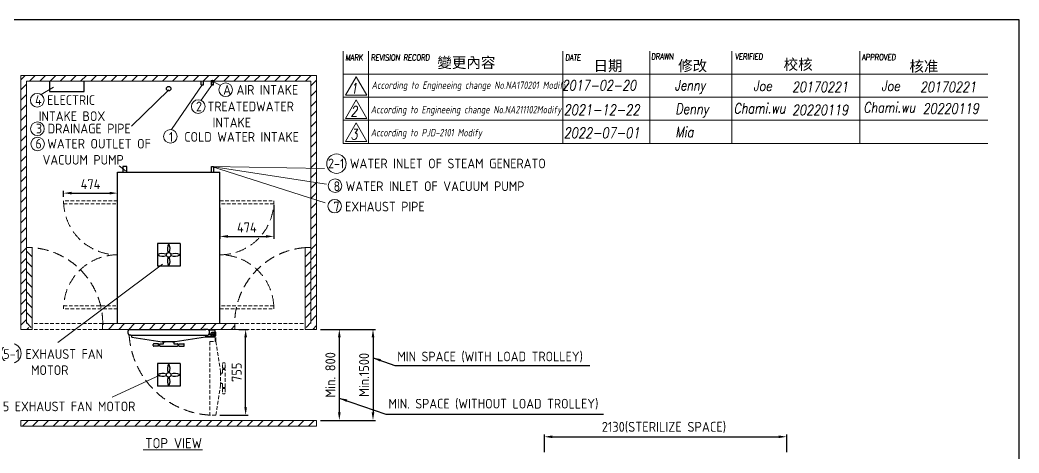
# Model space of a CAD drawing. Header units: millimetres. Extents: x -180913 to 13185, y -18310 to 9270.
# Drawn here: x 4403 to 13185, y 5465 to 9270 of the extents above; entities that cross this region are included whole.
import ezdxf

# ---------------------------------------------------------------- set-up
doc = ezdxf.new("R2010")
doc.units = ezdxf.units.MM
doc.header["$MEASUREMENT"] = 0
doc.linetypes.add('HIDDEN', pattern=[9.525, 6.35, -3.175])
doc.layers.get('0').update_dxf_attribs({"lineweight": 25})
for name, color, linetype, lineweight in [('D', 3, 'Continuous', 13), ('F', 7, 'Continuous', 15), ('H', 2, 'HIDDEN', 15), ('S', 4, 'Continuous', 15), ('T', 4, 'Continuous', 15)]:
    doc.layers.add(name, color=color, linetype=linetype, lineweight=lineweight)
doc.styles.get("Standard").update_dxf_attribs({"font": 'KAIU.TTF'})
doc.styles.add('STU25', font='isocp2.shx')
doc.styles.add('Text', font='romans.shx', dxfattribs={"width": 0.8, "oblique": 10})
doc.dimstyles.new('STU25', dxfattribs={"dimscale": 35, "dimtxt": 2.5, "dimasz": 2, "dimexe": 0.6, "dimexo": 1, "dimgap": 1, "dimtad": 1, "dimdsep": 46, "dimtxsty": 'STU25', "dimcen": 2, "dimazin": 2, "dimtfac": 1, "dimtmove": 0, "dimatfit": 3, "dimfxl": 0, "dimtolj": 1, "dimtzin": 0, "dimarcsym": 0})
doc.dimstyles.new('STU25$7', dxfattribs={"dimscale": 35, "dimtxt": 2.5, "dimasz": 2, "dimexe": 1.25, "dimexo": 0.625, "dimgap": 1, "dimtad": 0, "dimdec": 4, "dimdsep": 46, "dimtxsty": 'STU25', "dimcen": 2.5, "dimazin": 2, "dimtfac": 1, "dimtdec": 4, "dimtmove": 0, "dimatfit": 3, "dimfxl": 0, "dimtolj": 1, "dimtzin": 0, "dimarcsym": 0})
pattern_1 = [(45, (238471.115, 22699.49), (-44.90128, 44.90128), [])]

# ---------------------------------------------------------------- blocks, each defined once
blk = doc.blocks.new('*D8')
at = {"layer": 'D', "color": 0, "lineweight": -2}
for p, q in [((6634.2, 7645.6), (6634.2, 7347.1)), ((6160.2, 7620.6), (6160.2, 7347.1)), ((6230.2, 7368.1), (6564.2, 7368.1))]:
    blk.add_line(p, q, dxfattribs=at)
at = {"layer": 'D', "color": 0}
for points in [[(6230.2, 7379.8), (6230.2, 7356.5), (6160.2, 7368.1)], [(6564.2, 7356.5), (6564.2, 7379.8), (6634.2, 7368.1)]]:
    blk.add_solid(points, dxfattribs=at)
at = {"layer": 'Defpoints', "color": 0}
for p in [(6160.2, 7655.6), (6634.2, 7680.6), (6634.2, 7368.1)]:
    blk.add_point(p, dxfattribs=at)
at = {"layer": 'D', "color": 0, "insert": (6397.2, 7446.9), "char_height": 87.5, "attachment_point": 5, "style": 'STU25'}
blk.add_mtext('\\A1;474', dxfattribs=at)
blk = doc.blocks.new('*D9')
at = {"layer": 'D', "color": 0, "lineweight": -2}
for p, q in [((4786.2, 7715.6), (4786.2, 7769.5)), ((4856.2, 7748.5), (5190.2, 7748.5)), ((5260.2, 7715.6), (5260.2, 7769.5))]:
    blk.add_line(p, q, dxfattribs=at)
at = {"layer": 'D', "color": 0}
for points in [[(4856.2, 7760.2), (4856.2, 7736.9), (4786.2, 7748.5)], [(5190.2, 7736.9), (5190.2, 7760.2), (5260.2, 7748.5)]]:
    blk.add_solid(points, dxfattribs=at)
at = {"layer": 'Defpoints', "color": 0}
for p in [(5260.2, 7748.5), (4786.2, 7680.6), (5260.2, 7680.6)]:
    blk.add_point(p, dxfattribs=at)
at = {"layer": 'D', "color": 0, "insert": (5023.2, 7827.3), "char_height": 87.5, "attachment_point": 5, "style": 'STU25'}
blk.add_mtext('\\A1;474', dxfattribs=at)
blk = doc.blocks.new('*D10')
at = {"layer": 'D', "color": 0, "lineweight": -2}
for p, q in [((6326, 6551.6), (6407.3, 6551.6)), ((6386.3, 5866.9), (6386.3, 6481.6)), ((6160.2, 5796.9), (6407.3, 5796.9))]:
    blk.add_line(p, q, dxfattribs=at)
at = {"layer": 'D', "color": 0}
for points in [[(6398, 6481.6), (6374.7, 6481.6), (6386.3, 6551.6)], [(6374.7, 5866.9), (6398, 5866.9), (6386.3, 5796.9)]]:
    blk.add_solid(points, dxfattribs=at)
at = {"layer": 'Defpoints', "color": 0}
for p in [(6291, 6551.6), (6386.3, 6551.6), (6125.2, 5796.9)]:
    blk.add_point(p, dxfattribs=at)
at = {"layer": 'D', "color": 0, "insert": (6307.6, 6174.3), "char_height": 87.5, "attachment_point": 5, "rotation": 90, "style": 'STU25'}
blk.add_mtext('\\A1;{\\Fisocp2.shx;755}', dxfattribs=at)
blk = doc.blocks.new('*D13')
at = {"layer": 'D', "color": 0, "lineweight": -2}
for p, q in [((7045.2, 6551.6), (7230.9, 6551.6)), ((7209.9, 6481.6), (7209.9, 5821.6)), ((7045.2, 5751.6), (7230.9, 5751.6))]:
    blk.add_line(p, q, dxfattribs=at)
at = {"layer": 'D', "color": 0}
for points in [[(7221.6, 6481.6), (7198.3, 6481.6), (7209.9, 6551.6)], [(7198.3, 5821.6), (7221.6, 5821.6), (7209.9, 5751.6)]]:
    blk.add_solid(points, dxfattribs=at)
at = {"layer": 'Defpoints', "color": 0}
for p in [(7010.2, 6551.6), (7010.2, 5751.6), (7209.9, 5751.6)]:
    blk.add_point(p, dxfattribs=at)
at = {"layer": 'D', "color": 0, "insert": (7131.2, 6151.6), "char_height": 87.5, "attachment_point": 5, "rotation": 90, "style": 'STU25'}
blk.add_mtext('\\A1;{\\Fisocp2.shx;Min. 800}', dxfattribs=at)
blk = doc.blocks.new('*D14')
at = {"layer": 'D', "color": 0, "lineweight": -2}
for p, q in [((7045.2, 6551.6), (7527, 6551.6)), ((7506, 6481.6), (7506, 5821.6)), ((7045.2, 5751.6), (7527, 5751.6))]:
    blk.add_line(p, q, dxfattribs=at)
at = {"layer": 'D', "color": 0}
for points in [[(7517.7, 6481.6), (7494.4, 6481.6), (7506, 6551.6)], [(7494.4, 5821.6), (7517.7, 5821.6), (7506, 5751.6)]]:
    blk.add_solid(points, dxfattribs=at)
at = {"layer": 'Defpoints', "color": 0}
for p in [(7010.2, 6551.6), (7010.2, 5751.6), (7506, 5751.6)]:
    blk.add_point(p, dxfattribs=at)
at = {"layer": 'D', "color": 0, "insert": (7427.3, 6151.6), "char_height": 87.5, "attachment_point": 5, "rotation": 90, "style": 'STU25'}
blk.add_mtext('\\A1;{\\Fisocp2.shx;Min.1500}', dxfattribs=at)
blk = doc.blocks.new('*D23')
at = {"layer": 'D', "color": 0, "lineweight": -2}
for p, q in [((9012.7, 5471.7), (9012.7, 5628.5)), ((11142.7, 5471.7), (11142.7, 5628.5)), ((9082.7, 5607.5), (11072.7, 5607.5))]:
    blk.add_line(p, q, dxfattribs=at)
at = {"layer": 'D', "color": 0}
for points in [[(9082.7, 5619.2), (9082.7, 5595.8), (9012.7, 5607.5)], [(11072.7, 5595.8), (11072.7, 5619.2), (11142.7, 5607.5)]]:
    blk.add_solid(points, dxfattribs=at)
at = {"layer": 'Defpoints', "color": 0}
for p in [(11142.7, 5607.5), (9012.7, 5436.7), (11142.7, 5436.7)]:
    blk.add_point(p, dxfattribs=at)
at = {"layer": 'D', "color": 0, "insert": (10063.6, 5690.6), "char_height": 87.5, "attachment_point": 5, "style": 'STU25'}
blk.add_mtext('\\A1;{\\Fisocp2.shx;2130(STERILIZE SPACE)}', dxfattribs=at)

msp = doc.modelspace()

# ---------------------------------------------------------------- hatches: boundary and pattern name
msp.add_hatch(color=256).paths.add_polyline_path([(6095.166, 8742.388, 1), (6095.166, 8720.867, 1)])
at = {"layer": 'H', "ltscale": 5}
h = msp.add_hatch(dxfattribs=at)
h.set_pattern_fill('ANSI31', color=256, scale=20, style=0)
h.set_pattern_definition(pattern_1)
h.paths.add_polyline_path([(7010.166, 8781.628), (7010.166, 6551.628), (6931.299, 6551.628), (6960.166, 6601.628), (6960.166, 8731.628), (4460.166, 8731.628), (4460.166, 6601.628), (4489.034, 6551.628), (4410.166, 6551.628), (4410.166, 8781.628)])
h = msp.add_hatch(dxfattribs=at)
h.set_pattern_fill('ANSI31', color=256, scale=20, angle=270, style=0)
h.set_pattern_definition([(315, (238471.115, 22699.49), (44.90128, 44.90128), [])])
h.paths.add_polyline_path([(4460.166, 7270.843), (4460.166, 6601.628), (4485.166, 6558.326), (4510.166, 6572.76), (4510.166, 7270.843)])
h = msp.add_hatch(dxfattribs=at)
h.set_pattern_fill('ANSI31', color=256, scale=20, angle=270, style=0)
h.set_pattern_definition([(225, (-227050.78, 22699.49), (-44.90128, 44.90128), [])])
h.paths.add_polyline_path([(6960.166, 7270.843), (6960.166, 6601.628), (6935.166, 6558.326), (6910.166, 6572.76), (6910.166, 7270.843)])
h = msp.add_hatch(dxfattribs=at)
h.set_pattern_fill('ANSI31', color=256, scale=20, style=0)
h.set_pattern_definition(pattern_1)
h.paths.add_polyline_path([(5129.382, 6601.628), (5129.382, 6551.628), (6290.951, 6551.628), (6290.951, 6601.628)])
h = msp.add_hatch(dxfattribs=at)
h.set_pattern_fill('ANSI31', color=256, scale=20, style=0)
h.set_pattern_definition([(45, (222734.74, 22765), (-44.90128, 44.90128), [])])
h.paths.add_polyline_path([(4410.166, 5751.628), (4410.166, 5701.628), (7010.166, 5701.628), (7010.166, 5751.628)])

# ---------------------------------------------------------------- linework, layer by layer
for p, q in [((5996.499, 8699.253), (5996.499, 8731.628)), ((5996.499, 8699.253), (6016.499, 8699.253)), ((6016.499, 8699.253), (6016.499, 8731.628)), ((6085.166, 8699.253), (6085.166, 8731.628)), ((6085.166, 8699.253), (6105.166, 8699.253)), ((6105.166, 8699.253), (6105.166, 8731.628)), ((5260.166, 7931.628), (6160.166, 7931.628)), ((5260.166, 6601.628), (5260.166, 7931.628)), ((5342.166, 7981.628), (5308.166, 7981.628)), ((5308.166, 7981.628), (5308.166, 7931.628)), ((5342.166, 7931.628), (5342.166, 7981.628)), ((6085.166, 7931.628), (6085.166, 7981.628)), ((6085.166, 7981.628), (6105.166, 7981.628)), ((6105.166, 7981.628), (6105.166, 7931.628)), ((6160.166, 6601.628), (6160.166, 7931.628)), ((5610.166, 7305.628), (5610.166, 7105.628)), ((5810.166, 7305.628), (5610.166, 7305.628)), ((5810.166, 7305.628), (5810.166, 7105.628)), ((5810.166, 7105.628), (5610.166, 7105.628)), ((5352.666, 6513.628), (5352.666, 6539.628)), ((5364.666, 6551.628), (5405.166, 6551.628)), ((5377.666, 6501.628), (5364.666, 6501.628)), ((5377.666, 6501.628), (6054.666, 6501.628)), ((5385.166, 6551.628), (6035.166, 6551.628)), ((5386.466, 6483.428), (5386.466, 6501.628)), ((6054.666, 6551.628), (6015.166, 6551.628)), ((6033.866, 6501.628), (6033.866, 6483.428)), ((6064.913, 6546.628), (6109.666, 6546.628)), ((6078.336, 6506.628), (6064.913, 6506.628)), ((6067.666, 6546.628), (6109.666, 6546.628)), ((6067.666, 6514.628), (6067.666, 6538.628)), ((6067.666, 6506.628), (6077.905, 6506.628)), ((6080.666, 6512.628), (6080.666, 6482.628)), ((6105.666, 6522.628), (6090.666, 6522.628)), ((6115.666, 6540.628), (6115.666, 6508.628)), ((6115.666, 6482.628), (6115.666, 6512.628)), ((5386.466, 6483.428), (5652.666, 6442.628)), ((5573.444, 6408.581), (5573.444, 6419.581)), ((5620.651, 6424.581), (5578.444, 6424.581)), ((5620.651, 6403.581), (5620.651, 6424.581)), ((5631.416, 6418.831), (5620.651, 6418.831)), ((5631.416, 6424.081), (5632.916, 6425.581)), ((5631.416, 6404.081), (5631.416, 6424.081)), ((5632.916, 6425.581), (5665.166, 6425.581)), ((5767.666, 6442.628), (5652.666, 6442.628)), ((5767.666, 6442.628), (5652.666, 6442.628)), ((5666.666, 6440.581), (5665.166, 6439.081)), ((5665.166, 6425.581), (5665.166, 6439.081)), ((5666.666, 6440.581), (5677.666, 6440.581)), ((5677.666, 6440.581), (5677.666, 6443.044)), ((5742.666, 6443.044), (5742.666, 6440.581)), ((5742.666, 6440.581), (5753.666, 6440.581)), ((5755.166, 6439.081), (5753.666, 6440.581)), ((5755.166, 6439.081), (5755.166, 6425.581)), ((5755.166, 6425.581), (5787.416, 6425.581)), ((6033.866, 6483.428), (5767.666, 6442.628)), ((5788.916, 6424.081), (5787.416, 6425.581)), ((5788.916, 6424.081), (5788.916, 6404.081)), ((5788.916, 6418.831), (5799.682, 6418.831)), ((5799.682, 6424.581), (5841.888, 6424.581)), ((5799.682, 6403.581), (5799.682, 6424.581)), ((5846.888, 6408.581), (5846.888, 6419.581)), ((6033.866, 6488.628), (6080.666, 6488.628)), ((6115.666, 6482.628), (6033.866, 6482.628)), ((6100.166, 6492.628), (6096.666, 6492.628)), ((6099.666, 6492.628), (6096.666, 6492.628)), ((5620.651, 6403.581), (5578.444, 6403.581)), ((5631.416, 6409.331), (5620.651, 6409.331)), ((5631.416, 6404.081), (5632.916, 6402.581)), ((5632.916, 6402.581), (5787.416, 6402.581)), ((5788.916, 6404.081), (5787.416, 6402.581)), ((5788.916, 6409.331), (5799.682, 6409.331)), ((5799.682, 6403.581), (5841.888, 6403.581)), ((5610.166, 6251.628), (5610.166, 6051.628)), ((5810.166, 6251.628), (5610.166, 6251.628)), ((5810.166, 6251.628), (5810.166, 6051.628)), ((5810.166, 6051.628), (5610.166, 6051.628))]:
    msp.add_line(p, q)
msp.add_lwpolyline([(4660.863, 8731.628), (4660.863, 8642.03), (4965.552, 8642.03), (4965.552, 8731.628)])
for centre, radius in [((6095.166, 8731.628), 10.761), ((5710.166, 8666.628), 20), ((5710.166, 7205.628), 20), ((5710.166, 7205.628), 20), ((5710.166, 7205.628), 20), ((5710.166, 7205.628), 20), ((6098.166, 6508.628), 6.45), ((6098.166, 6508.628), 6.4), ((5710.166, 6151.628), 20), ((5710.166, 6151.628), 20), ((5710.166, 6151.628), 20), ((5710.166, 6151.628), 20)]:
    msp.add_circle(centre, radius)
for centre, radius, start, end in [((5791.191, 7259.752), 93.11, 150.4818019, 201.9770324), ((5629.142, 7259.752), 93.11, 338.0229676, 29.5181981), ((5656.042, 7124.603), 93.11, 68.0229676, 119.5181981), ((5656.042, 7286.652), 93.11, 240.4818019, 291.9770324), ((5764.291, 7124.603), 93.11, 60.4818019, 111.9770324), ((5764.291, 7286.652), 93.11, 248.0229676, 299.5181981), ((5791.191, 7151.503), 93.11, 158.0229676, 209.5181981), ((5629.142, 7151.503), 93.11, 330.4818019, 21.9770324), ((5364.666, 6539.628), 12, 90, 180), ((5364.666, 6513.628), 12, 180, 270), ((6054.666, 6538.628), 13, 0, 90), ((6054.666, 6514.628), 13, 270, 0), ((6078.336, 6503.628), 3, 15.2575233, 90), ((6090.666, 6512.628), 10, 90, 180), ((6096.666, 6508.628), 16, 195.2575233, 270), ((6099.666, 6508.628), 16, 270, 0), ((6105.666, 6512.628), 10, 0, 90), ((6109.666, 6540.628), 6, 0, 90), ((5578.444, 6419.581), 5, 90, 180), ((5841.888, 6419.581), 5, 0, 90), ((5578.444, 6408.581), 5, 180, 270), ((5841.888, 6408.581), 5, 270, 0), ((5791.191, 6205.752), 93.11, 150.4818019, 201.9770324), ((5629.142, 6205.752), 93.11, 338.0229676, 29.5181981), ((5656.042, 6070.603), 93.11, 68.0229676, 119.5181981), ((5656.042, 6232.652), 93.11, 240.4818019, 291.9770324), ((5764.291, 6070.603), 93.11, 60.4818019, 111.9770324), ((5764.291, 6232.652), 93.11, 248.0229676, 299.5181981), ((5791.191, 6097.503), 93.11, 158.0229676, 209.5181981), ((5629.142, 6097.503), 93.11, 330.4818019, 21.9770324)]:
    msp.add_arc(centre, radius, start, end)
at = {"layer": 'D'}
for p, q in [((6005.275, 8699.253), (5733.965, 8306.754)), ((6096.105, 8706.771), (5994.113, 8564.397)), ((6095.166, 8731.628), (6164.123, 8694.135)), ((4696.758, 8679.482), (4588.112, 8614.566)), ((5710.166, 8657.192), (5382.369, 8335.797)), ((5328.973, 7944.336), (5274.318, 7989.063)), ((6085.166, 7981.628), (7080.536, 7965.458)), ((6085.166, 7981.628), (7096.942, 7827.574)), ((6085.166, 7981.628), (7086.2, 7664.723)), ((5656.042, 7124.603), (4736.097, 6437.296)), ((5636.776, 6150.771), (5213.063, 5954.465)), ((5484.174, 5492.991), (6008.09, 5492.991))]:
    msp.add_line(p, q, dxfattribs=at)
for centre, radius in [((6210.735, 8656.354), 60), ((4553.815, 8565.334), 60), ((5969.846, 8509.523), 60), ((4555.686, 8313.995), 60), ((5724.648, 8247.482), 60), ((4557.897, 8180.313), 60), ((7184.511, 8007.495), 85), ((7172.029, 7814.003), 60), ((7168.862, 7633.939), 60), ((4325.63, 6340.491), 87.5)]:
    msp.add_circle(centre, radius, dxfattribs=at)
at = {"layer": 'Defpoints', "color": 6}
msp.add_lwpolyline([(0, 9270), (0, 0), (13185, 0), (13185, 9270)], close=True, dxfattribs=at)
at = {"layer": 'F'}
msp.add_line((7242.808, 8995.979), (7242.808, 8185.979), dxfattribs=at)
at = {"layer": 'F', "color": 7}
for p, q in [((7467.808, 8995.979), (7467.808, 8185.979)), ((9175.979, 8185.979), (9175.979, 8995.979)), ((9940.979, 8185.979), (9940.979, 8995.979)), ((10660.979, 8185.979), (10660.979, 8995.979)), ((11785.979, 8185.979), (11785.979, 8995.979)), ((12910.979, 8793.479), (7242.808, 8793.479)), ((12910.979, 8590.979), (7242.808, 8590.979)), ((7242.808, 8388.479), (12910.979, 8388.479)), ((7242.808, 8185.979), (12910.979, 8185.979))]:
    msp.add_line(p, q, dxfattribs=at)
for points in [[(7357.024, 8770.065), (7263.534, 8608.134), (7450.515, 8608.134)], [(7357.024, 8567.565), (7263.534, 8405.634), (7450.515, 8405.634)], [(7357.024, 8365.065), (7263.534, 8203.134), (7450.515, 8203.134)]]:
    msp.add_lwpolyline(points, close=True, dxfattribs=at)
at = {"layer": 'H', "ltscale": 5}
for p, q in [((4786.166, 7680.628), (4786.166, 7655.628)), ((5260.166, 7680.628), (4786.166, 7680.628)), ((4786.166, 7655.628), (5260.166, 7655.628)), ((6160.166, 7680.628), (6634.166, 7680.628)), ((6634.166, 7655.628), (6160.166, 7655.628)), ((6634.166, 7680.628), (6634.166, 7655.628)), ((4786.166, 6757.628), (5260.166, 6757.628)), ((4786.166, 6732.628), (4786.166, 6757.628)), ((5260.166, 6732.628), (4786.166, 6732.628)), ((6634.166, 6757.628), (6160.166, 6757.628)), ((6160.166, 6732.628), (6634.166, 6732.628)), ((6634.166, 6732.628), (6634.166, 6757.628)), ((5129.382, 6601.628), (4510.166, 6601.628)), ((6290.951, 6601.628), (6910.166, 6601.628)), ((5129.382, 6551.628), (4510.166, 6551.628)), ((6084.168, 6516.13), (6084.165, 6501.13)), ((6124.169, 6526.123), (6094.169, 6526.128)), ((6124.169, 6526.123), (6124.154, 6444.323)), ((6290.951, 6551.628), (6910.166, 6551.628)), ((6071.155, 6444.333), (6071.036, 5796.933)), ((6071.155, 6444.333), (6125.354, 6444.323)), ((6094.163, 6491.128), (6124.163, 6491.123)), ((6118.154, 6444.324), (6118.163, 6491.124)), ((6125.354, 6444.323), (6166.106, 6178.115)), ((6184.159, 6210.127), (6184.166, 6252.334)), ((6200.167, 6257.331), (6189.167, 6257.333)), ((6205.159, 6210.124), (6205.166, 6252.33)), ((6165.685, 6153.115), (6168.148, 6153.115)), ((6166.106, 6178.115), (6166.085, 6063.115)), ((6168.148, 6153.115), (6168.15, 6164.115)), ((6169.651, 6165.615), (6168.15, 6164.115)), ((6169.651, 6165.615), (6183.151, 6165.612)), ((6183.151, 6165.612), (6183.156, 6197.862)), ((6184.657, 6199.362), (6183.156, 6197.862)), ((6205.159, 6210.124), (6184.159, 6210.127)), ((6184.657, 6199.362), (6204.657, 6199.358)), ((6189.907, 6199.361), (6189.909, 6210.126)), ((6199.407, 6199.359), (6199.409, 6210.125)), ((6204.657, 6199.358), (6206.156, 6197.858)), ((6206.128, 6043.358), (6206.156, 6197.858)), ((6125.236, 5796.923), (6166.085, 6063.115)), ((6168.136, 6088.115), (6165.673, 6088.115)), ((6168.134, 6077.115), (6168.136, 6088.115)), ((6168.134, 6077.115), (6169.634, 6075.615)), ((6183.134, 6075.612), (6169.634, 6075.615)), ((6183.128, 6043.362), (6183.134, 6075.612)), ((6184.628, 6041.862), (6183.128, 6043.362)), ((6184.126, 6031.096), (6184.118, 5988.89)), ((6205.126, 6031.093), (6184.126, 6031.096)), ((6204.628, 6041.858), (6184.628, 6041.862)), ((6200.117, 5983.887), (6189.117, 5983.889)), ((6189.878, 6041.861), (6189.876, 6031.095)), ((6199.378, 6041.859), (6199.376, 6031.094)), ((6204.628, 6041.858), (6206.128, 6043.358)), ((6205.126, 6031.093), (6205.118, 5988.886)), ((6125.236, 5796.923), (6071.036, 5796.933))]:
    msp.add_line(p, q, dxfattribs=at)
msp.add_circle((6098.166, 6508.628), 6.4, dxfattribs=at)
at = {"layer": 'H', "ltscale": 15}
for centre, radius, start, end in [((5260.166, 7680.628), 474, 180, 270), ((6160.166, 7680.628), 474, 270, 0), ((4460.166, 6601.628), 670, 0, 85.7202168), ((5260.166, 6732.628), 474, 90, 176.9766679), ((6160.166, 6732.628), 474, 3.0233321, 90), ((6960.166, 6601.628), 670, 94.2797832, 180), ((6115.666, 6551.628), 755, 183.7972016, 266.6111161)]:
    msp.add_arc(centre, radius, start, end, dxfattribs=at)
at = {"layer": 'H', "ltscale": 5}
for centre, radius, start, end in [((6094.165, 6501.128), 10, 179.9895121, 269.9895121), ((6094.168, 6516.128), 10, 89.9895121, 179.9895121), ((6189.166, 6252.333), 5, 89.9895121, 179.9895121), ((6200.166, 6252.331), 5, 359.9895121, 89.9895121), ((6189.118, 5988.889), 5, 179.9895121, 269.9895121), ((6200.118, 5988.887), 5, 269.9895121, 359.9895121)]:
    msp.add_arc(centre, radius, start, end, dxfattribs=at)
at = {"layer": 'S', "linetype": 'Continuous'}
msp.add_line((4410.166, 8781.628), (7010.166, 8781.628), dxfattribs=at)
at = {"layer": 'S'}
for p, q in [((4410.166, 8781.628), (4410.166, 6551.628)), ((4460.166, 8731.628), (4460.166, 6601.628)), ((4460.166, 8731.628), (6960.166, 8731.628)), ((6960.166, 8731.628), (6960.166, 6601.628)), ((7010.166, 8781.628), (7010.166, 6551.628)), ((4460.166, 7270.843), (4460.166, 6601.628)), ((4510.166, 7270.843), (4460.166, 7270.843)), ((4510.166, 6551.628), (4510.166, 7270.843)), ((6910.166, 6551.628), (6910.166, 7270.843)), ((6910.166, 7270.843), (6960.166, 7270.843)), ((5129.382, 6601.628), (6290.951, 6601.628)), ((5129.382, 6551.628), (5129.382, 6601.628)), ((6290.951, 6551.628), (6290.951, 6601.628)), ((4410.166, 6551.628), (4489.034, 6551.628)), ((4510.166, 6551.628), (4410.166, 6551.628)), ((5129.382, 6551.628), (6290.951, 6551.628)), ((6910.166, 6551.628), (7010.166, 6551.628)), ((4410.166, 5751.628), (7010.166, 5751.628)), ((4410.166, 5751.628), (4410.166, 5701.628)), ((7010.166, 5751.628), (7010.166, 5701.628)), ((4410.166, 5701.628), (7010.166, 5701.628))]:
    msp.add_line(p, q, dxfattribs=at)

# ---------------------------------------------------------------- texts
at = {"layer": 'D', "color": 11, "attachment_point": 1}
for s, insert, char_height in [('{\\Fisocp2.shx;\\C3;A AIR INTAKE}', (6189.019, 8698.997), 85), ('{\\Fisocp2.shx;\\C3;4 ELECTRIC \\P\\f???|b0|i0|c0|p65; \\Fisocp2.shx;INTAKE BOX}', (4535.24, 8608.964), 85), ('{\\Fisocp3.shx|c136;\\C3;2 \\Fisocp2.shx|c136;TREATEDWATER \\P   INTAKE}', (5950.217, 8552.648), 85), ('{\\Fisocp2.shx;\\C3;3 DRAINAGE PIPE}', (4543.235, 8358.266), 85), ('{\\Fisocp2.shx;\\C3;1  COLD WATER INTAKE}', (5711.735, 8285.235), 85), ('{\\Fisocp2.shx;\\C3;6 WATER OUTLET OF \\P\\f???|b0|i0|c0|p65;  \\Fisocp2.shx;VACUUM PUMP}', (4538.089, 8225.369), 85), ('{\\Fisocp2.shx;\\C3;2-1 WATER INLET OF STEAM GENERATO}', (7111.269, 8051.578), 85), ('{\\Fisocp2.shx;\\C3;8 WATER INLET OF VACUUM PUMP}', (7159.354, 7851.727), 85), ('{\\Fisocp2.shx;\\C3;7 EXHAUST PIPE}', (7158.984, 7672.875), 85), ('{\\Fisocp2.shx;\\C3;5-1 EXHAUST FAN\\P     MOTOR}', (4256.281, 6377.108), 85), ('{\\Fisocp2.shx;\\C3;MIN SPACE (WITH LOAD TROLLEY)}', (7719.66, 6355.643), 85), ('{\\Fisocp2.shx;\\C3;5 EXHAUST FAN MOTOR}', (4252.467, 5916.894), 85), ('{\\Fisocp2.shx;\\C3;MIN. SPACE (WITHOUT LOAD TROLLEY)}', (7641.78, 5940.853), 85), ('{\\Fisocp2.shx;TOP VIEW}', (5504.289, 5596.437), 90)]:
    msp.add_mtext(s, dxfattribs=dict(at, insert=insert, char_height=char_height))
at = {"layer": 'F', "color": 1, "lineweight": 15, "style": 'Text', "oblique": 5, "width": 0.8}
for s, p in [('MARK', (7262.71, 8913.495)), ('REVISION RECORD', (7487.71, 8913.495)), ('DATE', (9195.881, 8913.495)), ('DRAWN', (9951.517, 8921.599)), ('VERIFIED', (10687.987, 8921.486)), ('APPROVED', (11803.126, 8916.138))]:
    msp.add_text(s, height=54, dxfattribs=at).set_placement(p)
at = {"layer": 'F', "lineweight": -3}
for s, p in [('變更內容', (8072.143, 8849.011)), ('日期', (9444.912, 8821.14)), ('修改', (10188.107, 8821.662)), ('校核', (11115.762, 8832.736)), ('核准', (12221.07, 8816.441))]:
    msp.add_text(s, height=93.4085, dxfattribs=at).set_placement(p)
at = {"layer": 'T', "lineweight": 20, "style": 'Text', "oblique": 10, "width": 0.8}
for s, height, p in [('1', 90, (7308.559, 8624.177)), ('2017-02-20', 90, (9165.909, 8650.527)), ('Jenny', 90, (10157.059, 8650.934)), ('Joe', 90, (10848.952, 8646.819)), ('20170221', 90, (11190.032, 8636.716)), ('Joe', 90, (11973.952, 8646.819)), ('20170221', 90, (12315.032, 8636.716)), ('2021-12-22', 92, (9181.965, 8434.486)), ('Denny', 92, (10163.671, 8442.75)), ('Chami.wu', 90, (10675.9, 8448.391)), ('20220119', 90, (11190.032, 8434.216)), ('Chami.wu', 90, (11816.896, 8456.58)), ('20220119', 90, (12338.538, 8446.473)), ('2', 90, (7308.559, 8421.677)), ('3', 90, (7308.559, 8219.177)), ('2022-07-01', 92, (9181.965, 8231.986)), ('Mia', 92, (10163.671, 8240.25))]:
    msp.add_text(s, height=height, dxfattribs=at).set_placement(p)
at = {"layer": 'T', "linetype": 'Continuous', "lineweight": 20, "char_height": 65, "attachment_point": 1, "style": 'Text'}
for s, insert in [('{\\Fisocp2.shx|c136;According to Engineeing change No.NA170201 Modify}', (7494.147, 8729.601)), ('{\\Fisocp2.shx|c136;According to Engineeing change No.NA211102Modify}', (7486.492, 8514.922)), ('{\\Fisocp2.shx|c136;According to PJD-2101 Modify}', (7486.492, 8312.422))]:
    msp.add_mtext(s, dxfattribs=dict(at, insert=insert))

# ---------------------------------------------------------------- dimensions: what is measured, and where the dimension line sits
at = {"layer": 'D'}
dim = msp.add_linear_dim(base=(5260.166, 7748.531), p1=(4786.166, 7680.628), p2=(5260.166, 7680.628), dimstyle='STU25', dxfattribs=at)
dim.commit()
dim.dimension.update_dxf_attribs({"geometry": '*D9', "text_midpoint": (5023.166, 7827.281)})
dim = msp.add_linear_dim(base=(6634.166, 7368.139), p1=(6160.166, 7655.628), p2=(6634.166, 7680.628), dimstyle='STU25', dxfattribs=at)
dim.commit()
dim.dimension.update_dxf_attribs({"geometry": '*D8', "text_midpoint": (6397.166, 7368.139), "dimtype": 160})
dim = msp.add_linear_dim(base=(6386.323, 6551.628), p1=(6125.236, 5796.923), p2=(6290.951, 6551.628), angle=90, text='{\\Fisocp2.shx;755}', dimstyle='STU25', dxfattribs=at)
dim.commit()
dim.dimension.update_dxf_attribs({"geometry": '*D10', "text_midpoint": (6307.573, 6174.275)})
for base, text, picture, middle in [((7209.932, 5751.628), '{\\Fisocp2.shx;Min. <>}', '*D13', (7209.932, 6151.628)), ((7506.037, 5751.628), '{\\Fisocp2.shx;Min.1500}', '*D14', (7506.037, 6151.628))]:
    dim = msp.add_linear_dim(base=base, p1=(7010.166, 6551.628), p2=(7010.166, 5751.628), angle=90, text=text, dimstyle='STU25', dxfattribs=at)
    dim.commit()
    dim.dimension.update_dxf_attribs({"geometry": picture, "text_midpoint": middle, "dimtype": 160})
dim = msp.add_linear_dim(base=(11142.716, 5607.504), p1=(9012.716, 5436.731), p2=(11142.716, 5436.731), text='{\\Fisocp2.shx;<>(STERILIZE SPACE)}', dimstyle='STU25', dxfattribs=at)
dim.commit()
dim.dimension.update_dxf_attribs({"geometry": '*D23', "text_midpoint": (10063.641, 5607.504), "dimtype": 160})

# ---------------------------------------------------------------- leaders
for points in [[(7506.037, 6302.17), (7698.487, 6234.437), (9412.681, 6234.437)], [(7209.932, 5947.561), (7617.922, 5807.241), (9531.376, 5807.241)]]:
    msp.add_leader(points, dimstyle='STU25$7', override={"dimgap": 1, "dimtad": 0}, dxfattribs=at)

doc.saveas('drawing.dxf')
